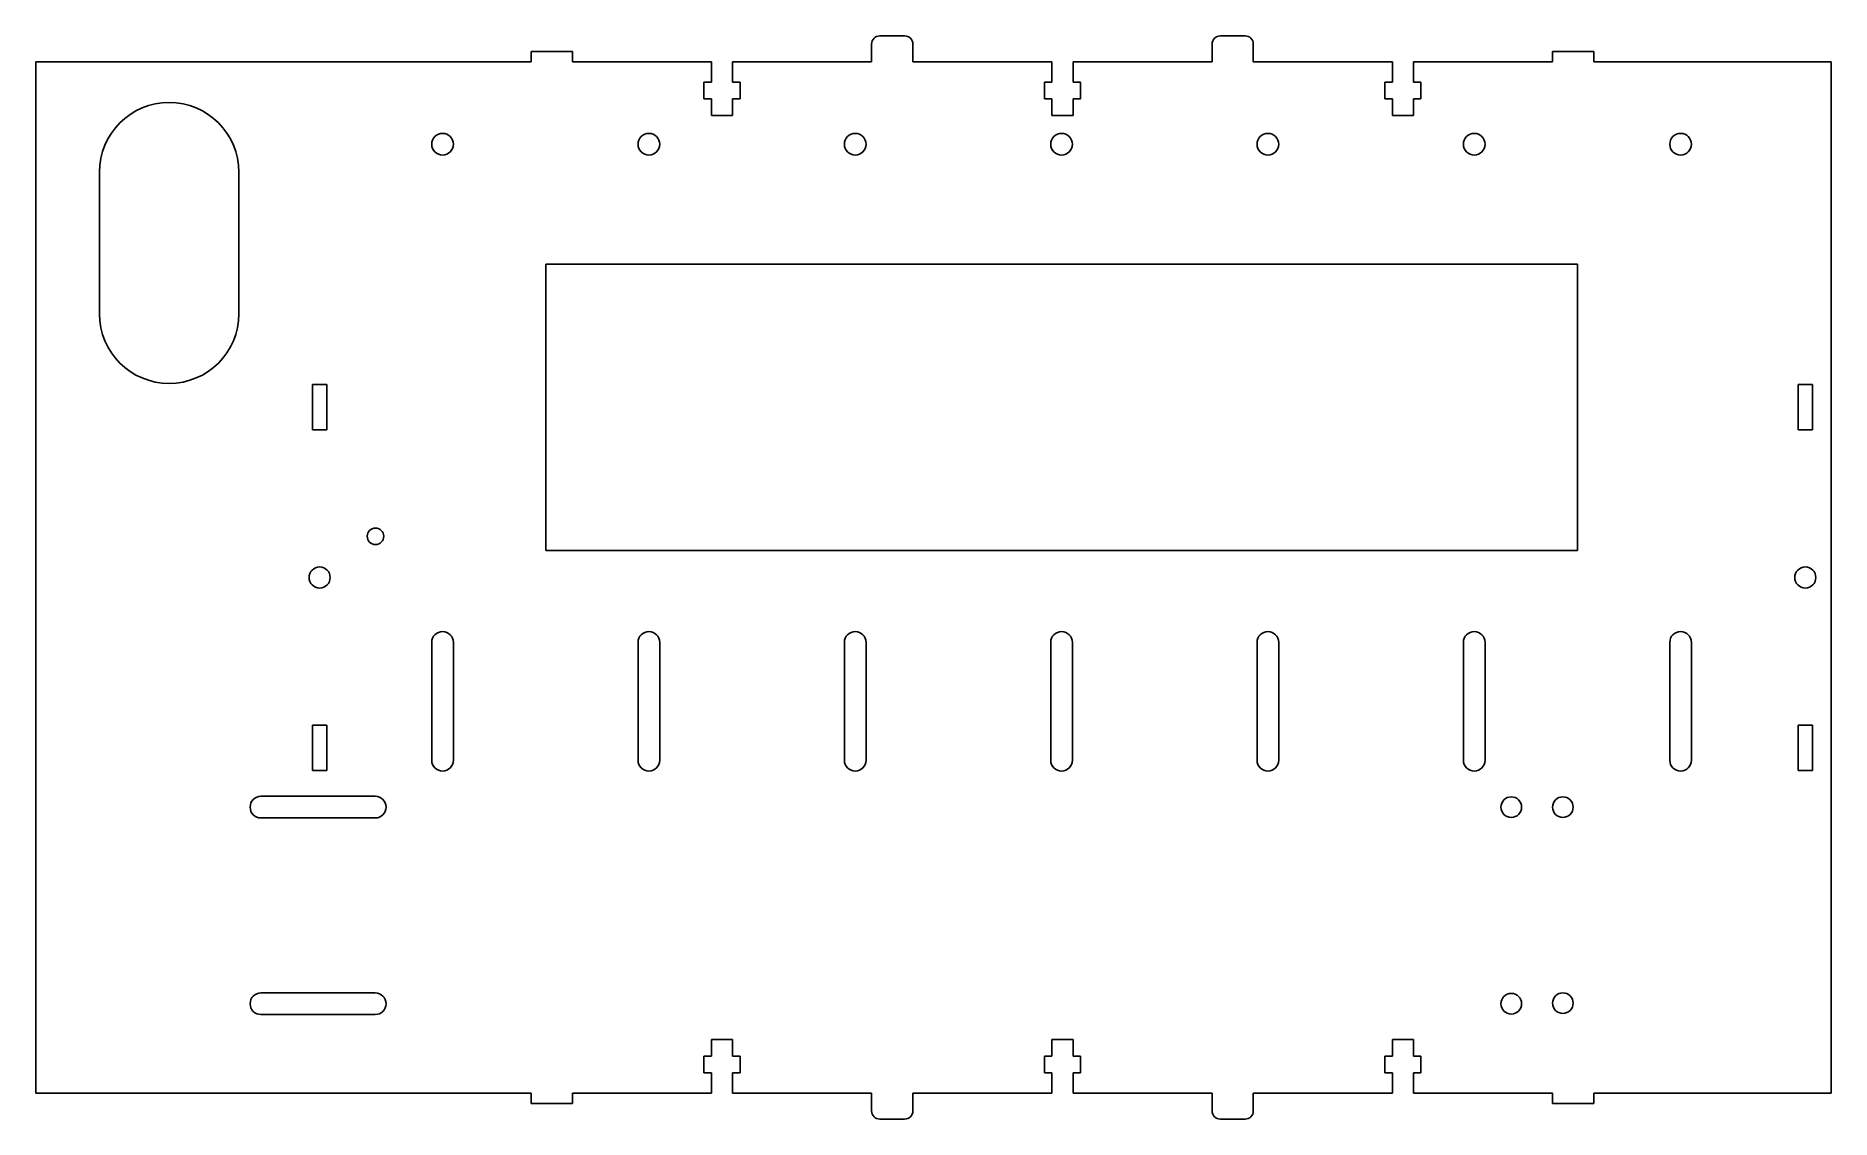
# Model space of a CAD drawing. Header units: millimetres. Extents: x -197 to 151, y -205 to 5.
import ezdxf

# ---------------------------------------------------------------- set-up
doc = ezdxf.new("R2010")
doc.units = ezdxf.units.MM

msp = doc.modelspace()

# ---------------------------------------------------------------- linework, layer by layer
at = {"color": 7, "linetype": 'Continuous', "lineweight": 25}
for p, q in [((-28.55, 5), (-33.35, 5)), ((32.65, 5), (37.45, 5)), ((-100.95, 0), (-196.95, 0)), ((-100.95, 2), (-92.95, 2)), ((-100.95, 0), (-100.95, 2)), ((-92.95, 2), (-92.95, 0)), ((-66, 0), (-92.95, 0)), ((-66, -4), (-66, 0)), ((-61.9, 0), (-34.95, 0)), ((-34.95, 3.4), (-34.95, 0)), ((-26.95, 0), (-26.95, 3.4)), ((0, 0), (-26.95, 0)), ((0, 0), (0, -4)), ((4.1, 0), (31.05, 0)), ((4.1, -4), (4.1, 0)), ((31.05, 0), (31.05, 3.4)), ((39.05, 3.4), (39.05, 0)), ((66, 0), (39.05, 0)), ((70.1, 0), (97.05, 0)), ((97.05, 2), (105.05, 2)), ((97.05, 2), (97.05, 0)), ((105.05, 0), (105.05, 2)), ((105.05, 0), (151.05, 0)), ((151.05, 0), (151.05, -200)), ((-196.95, 0), (-196.95, -200)), ((-61.9, 0), (-61.9, -4)), ((66, 0), (66, -4)), ((70.1, -4), (70.1, 0)), ((-67.45, -7.2), (-67.45, -4)), ((-67.45, -4), (-66, -4)), ((-61.9, -4), (-60.45, -4)), ((-60.45, -4), (-60.45, -7.2)), ((-1.45, -4), (-1.45, -7.2)), ((0, -4), (-1.45, -4)), ((5.55, -4), (4.1, -4)), ((5.55, -7.2), (5.55, -4)), ((64.55, -4), (64.55, -7.2)), ((66, -4), (64.55, -4)), ((71.55, -4), (70.1, -4)), ((71.55, -7.2), (71.55, -4)), ((-66, -7.2), (-67.45, -7.2)), ((-66, -10.4), (-66, -7.2)), ((-61.9, -10.4), (-66, -10.4)), ((-60.45, -7.2), (-61.9, -7.2)), ((-61.9, -7.2), (-61.9, -10.4)), ((-1.45, -7.2), (0, -7.2)), ((0, -7.2), (0, -10.4)), ((0, -10.4), (4.1, -10.4)), ((4.1, -7.2), (5.55, -7.2)), ((4.1, -10.4), (4.1, -7.2)), ((64.55, -7.2), (66, -7.2)), ((66, -7.2), (66, -10.4)), ((66, -10.4), (70.1, -10.4)), ((70.1, -7.2), (71.55, -7.2)), ((70.1, -10.4), (70.1, -7.2)), ((-184.62, -21.41), (-184.62, -48.87)), ((-157.59, -21.41), (-157.59, -48.87)), ((-98.12, -39.24), (-98.12, -94.74)), ((-98.12, -39.24), (101.88, -39.24)), ((101.88, -39.24), (101.88, -94.74)), ((-143.35, -62.6), (-140.55, -62.6)), ((-143.35, -62.6), (-143.35, -71.4)), ((-140.55, -62.6), (-140.55, -71.4)), ((147.45, -62.6), (144.65, -62.6)), ((144.65, -62.6), (144.65, -71.4)), ((147.45, -62.6), (147.45, -71.4)), ((-143.35, -71.4), (-140.55, -71.4)), ((147.45, -71.4), (144.65, -71.4)), ((-98.12, -94.74), (101.88, -94.74)), ((-120.22, -135.42), (-120.22, -112.58)), ((-116.02, -135.42), (-116.02, -112.58)), ((-80.22, -135.42), (-80.22, -112.58)), ((-76.02, -135.42), (-76.02, -112.58)), ((-40.22, -135.42), (-40.22, -112.58)), ((-36.02, -135.42), (-36.02, -112.58)), ((-0.22, -135.42), (-0.22, -112.58)), ((3.98, -135.42), (3.98, -112.58)), ((39.78, -135.42), (39.78, -112.58)), ((43.98, -135.42), (43.98, -112.58)), ((79.78, -135.42), (79.78, -112.58)), ((83.98, -135.42), (83.98, -112.58)), ((119.78, -135.42), (119.78, -112.58)), ((123.98, -135.42), (123.98, -112.58)), ((-143.35, -137.4), (-143.35, -128.6)), ((-143.35, -128.6), (-140.55, -128.6)), ((-140.55, -137.4), (-140.55, -128.6)), ((144.65, -137.4), (144.65, -128.6)), ((147.45, -128.6), (144.65, -128.6)), ((147.45, -137.4), (147.45, -128.6)), ((-143.35, -137.4), (-140.55, -137.4)), ((147.45, -137.4), (144.65, -137.4)), ((-153.32, -142.42), (-131.18, -142.42)), ((-153.32, -146.62), (-131.18, -146.62)), ((-153.32, -180.53), (-131.18, -180.53)), ((-153.32, -184.73), (-131.18, -184.73)), ((-66, -189.6), (-66, -192.8)), ((-61.9, -189.6), (-66, -189.6)), ((-61.9, -192.8), (-61.9, -189.6)), ((0, -192.8), (0, -189.6)), ((0, -189.6), (4.1, -189.6)), ((4.1, -189.6), (4.1, -192.8)), ((66, -192.8), (66, -189.6)), ((66, -189.6), (70.1, -189.6)), ((70.1, -189.6), (70.1, -192.8)), ((-67.45, -192.8), (-67.45, -196)), ((-66, -192.8), (-67.45, -192.8)), ((-60.45, -192.8), (-61.9, -192.8)), ((-60.45, -196), (-60.45, -192.8)), ((-1.45, -196), (-1.45, -192.8)), ((-1.45, -192.8), (0, -192.8)), ((4.1, -192.8), (5.55, -192.8)), ((5.55, -192.8), (5.55, -196)), ((64.55, -196), (64.55, -192.8)), ((64.55, -192.8), (66, -192.8)), ((70.1, -192.8), (71.55, -192.8)), ((71.55, -192.8), (71.55, -196)), ((-67.45, -196), (-66, -196)), ((-66, -196), (-66, -200)), ((-61.9, -196), (-60.45, -196)), ((-61.9, -200), (-61.9, -196)), ((0, -196), (-1.45, -196)), ((0, -200), (0, -196)), ((5.55, -196), (4.1, -196)), ((4.1, -196), (4.1, -200)), ((66, -196), (64.55, -196)), ((66, -200), (66, -196)), ((71.55, -196), (70.1, -196)), ((70.1, -196), (70.1, -200)), ((-100.95, -200), (-196.95, -200)), ((-100.95, -200), (-100.95, -202)), ((-92.95, -202), (-92.95, -200)), ((-66, -200), (-92.95, -200)), ((-61.9, -200), (-34.95, -200)), ((-34.95, -203.4), (-34.95, -200)), ((-26.95, -200), (-26.95, -203.4)), ((0, -200), (-26.95, -200)), ((4.1, -200), (31.05, -200)), ((31.05, -200), (31.05, -203.4)), ((39.05, -203.4), (39.05, -200)), ((66, -200), (39.05, -200)), ((70.1, -200), (97.05, -200)), ((97.05, -202), (97.05, -200)), ((105.05, -200), (105.05, -202)), ((151.05, -200), (105.05, -200)), ((-92.95, -202), (-100.95, -202)), ((-28.55, -205), (-33.35, -205)), ((32.65, -205), (37.45, -205)), ((105.05, -202), (97.05, -202))]:
    msp.add_line(p, q, dxfattribs=at)
for centre, radius in [((-118.12, -16), 2.1), ((-78.12, -16), 2.1), ((-38.12, -16), 2.1), ((1.88, -16), 2.1), ((41.88, -16), 2.1), ((81.88, -16), 2.1), ((121.88, -16), 2.1), ((-131.12, -92.01), 1.6), ((-141.95, -100), 2.05), ((146.05, -100), 2.05), ((89.05, -144.52), 2), ((99.05, -144.52), 2), ((89.05, -182.63), 2), ((99.05, -182.52), 2)]:
    msp.add_circle(centre, radius, dxfattribs=at)
for centre, radius, start, end in [((-33.35, 3.4), 1.6, 90, 180), ((-28.55, 3.4), 1.6, 0, 90), ((32.65, 3.4), 1.6, 90, 180), ((37.45, 3.4), 1.6, 0, 90), ((-171.11, -21.41), 13.51, 0, 180), ((-171.11, -48.87), 13.51, 180, 0), ((-118.12, -112.58), 2.1, 0, 180), ((-78.12, -112.58), 2.1, 0, 180), ((-38.12, -112.58), 2.1, 0, 180), ((1.88, -112.58), 2.1, 0, 180), ((41.88, -112.58), 2.1, 0, 180), ((81.88, -112.58), 2.1, 0, 180), ((121.88, -112.58), 2.1, 0, 180), ((-118.12, -135.42), 2.1, 180, 0), ((-78.12, -135.42), 2.1, 180, 0), ((-38.12, -135.42), 2.1, 180, 0), ((1.88, -135.42), 2.1, 180, 0), ((41.88, -135.42), 2.1, 180, 0), ((81.88, -135.42), 2.1, 180, 0), ((121.88, -135.42), 2.1, 180, 0), ((-153.32, -144.52), 2.1, 90, 270), ((-131.18, -144.52), 2.1, 270, 90), ((-153.32, -182.63), 2.1, 90, 270), ((-131.18, -182.63), 2.1, 270, 90), ((-33.35, -203.4), 1.6, 180, 270), ((-28.55, -203.4), 1.6, 270, 0), ((32.65, -203.4), 1.6, 180, 270), ((37.45, -203.4), 1.6, 270, 0)]:
    msp.add_arc(centre, radius, start, end, dxfattribs=at)

doc.saveas('drawing.dxf')
